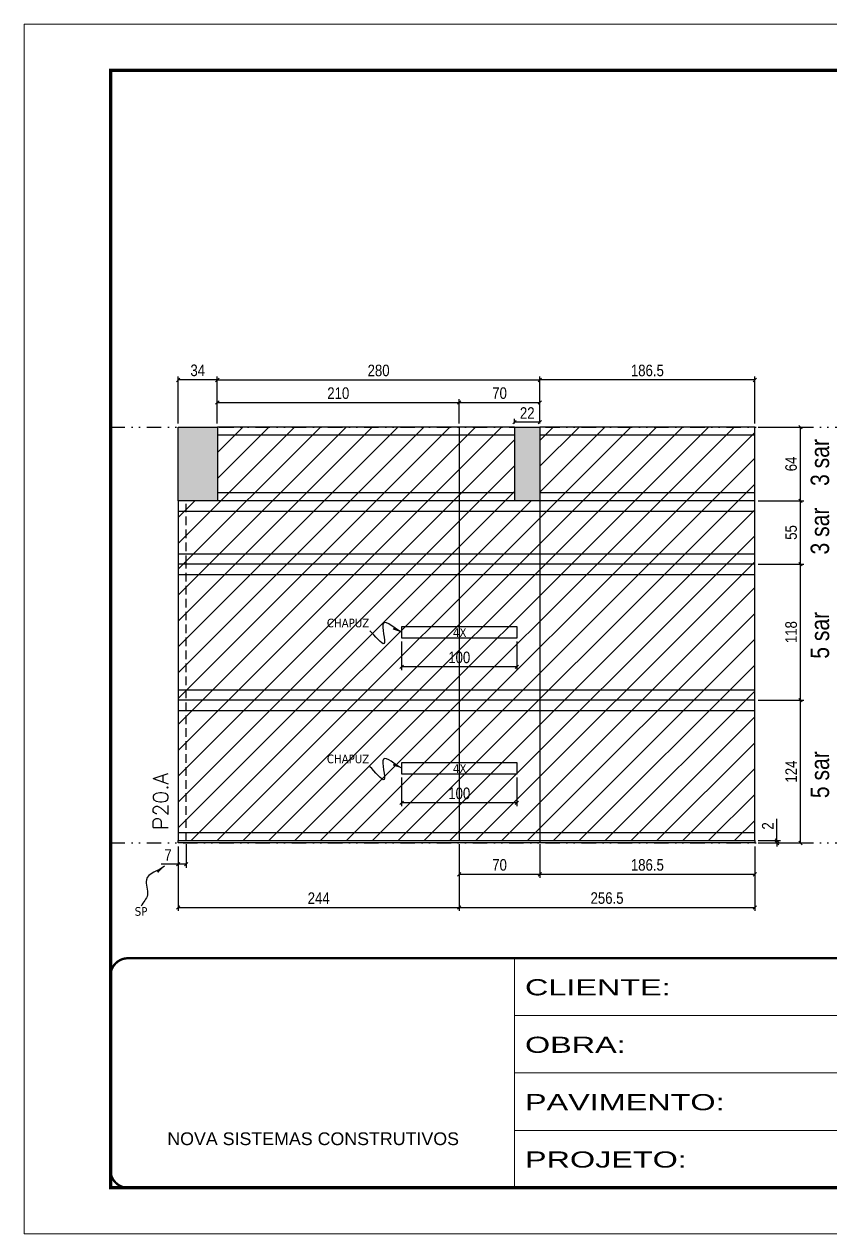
# Model space of a CAD drawing. Extents: x 14400 to 27878, y -21631 to 6985.
# Drawn here: x 19168 to 19868, y -3254 to -2204 of the extents above; entities that cross this region are included whole.
import ezdxf

# ---------------------------------------------------------------- set-up
doc = ezdxf.new("R2010")
doc.units = 0
for name, pattern in [('CONTINUO', [0]), ('DASHED', [0.75, 0.5, -0.25]), ('DIVIDE2', [0.625, 0.25, -0.125, 0, -0.125, 0, -0.125]), ('HIDDEN', [0.375, 0.25, -0.125])]:
    doc.linetypes.add(name, pattern=pattern)
for name, color, linetype in [('COTA', 241, 'Continuous'), ('NOMENCLATURA', 7, 'Continuous'), ('Nível', 160, 'Continuous'), ('Painéis', 200, 'Continuous'), ('SARR_2.2x10', 60, 'Continuous'), ('SARR_2.2x7', 40, 'Continuous'), ('Sarrafo de Pressão', 42, 'HIDDEN'), ('texto', 7, 'Continuous')]:
    doc.layers.add(name, color=color, linetype=linetype)
for name, color, linetype, lineweight in [('Folhas', 255, 'Continuous', 9), ('Hachura', 251, 'Continuous', 9), ('SARRAFO DE PRESSAO', 251, 'DASHED', 9), ('Texto Seção', 7, 'Continuous', 15)]:
    doc.layers.add(name, color=color, linetype=linetype, lineweight=lineweight)
doc.styles.add('ARIAL', font='arial.ttf')
doc.styles.add('ARIAL_NARROW', font='ARIALN.TTF', dxfattribs={"height": 0.2})
doc.styles.add('COTA TECNICA', font='techl___.ttf', dxfattribs={"height": 10})
doc.styles.add('COTA TECNICA-50', font='techl___.ttf', dxfattribs={"height": 10})
doc.styles.add('REGUA-120', font='ROMANS.shx', dxfattribs={"height": 15})
doc.styles.get("Standard").update_dxf_attribs({"font": 'arial.ttf'})
doc.styles.add('Tecnologia', font='')
doc.styles.get('Tecnologia').set_extended_font_data('Forgotten Futurist')
doc.dimstyles.new('COTA PAINEL-50', dxfattribs={"dimtxt": 10, "dimasz": 3, "dimexe": 3, "dimexo": 3, "dimgap": 3, "dimtad": 1, "dimdec": 1, "dimzin": 12, "dimdsep": 46, "dimtxsty": 'COTA TECNICA-50', "dimblk1": 'OBLIQUE', "dimblk2": 'OBLIQUE', "dimsah": 1, "dimcen": 0.9, "dimclrd": 4, "dimclre": 4, "dimclrt": 240, "dimadec": 1, "dimazin": 3, "dimtfac": 1, "dimtdec": 1, "dimtmove": 0, "dimatfit": 3, "dimfxl": 1, "dimtolj": 1, "dimtzin": 12, "dimarcsym": 0})
doc.dimstyles.new('PAINEL', dxfattribs={"dimtxt": 10, "dimasz": 3, "dimexe": 3, "dimexo": 3, "dimgap": 3, "dimtad": 1, "dimdec": 1, "dimzin": 12, "dimdsep": 46, "dimtxsty": 'COTA TECNICA', "dimblk1": 'OBLIQUE', "dimblk2": 'OBLIQUE', "dimsah": 1, "dimcen": 0.9, "dimclrd": 4, "dimclre": 4, "dimclrt": 240, "dimadec": 1, "dimazin": 3, "dimtfac": 1, "dimtdec": 1, "dimtmove": 0, "dimatfit": 3, "dimfxl": 1, "dimtolj": 1, "dimtzin": 12, "dimarcsym": 0})
doc.dimstyles.get("Standard").update_dxf_attribs({"dimtxt": 0.18, "dimasz": 0.18, "dimexe": 0.18, "dimexo": 0.0625, "dimgap": 0.09, "dimtad": 0, "dimtih": 1, "dimtoh": 1, "dimdec": 4, "dimzin": 0, "dimdsep": 46, "dimtxsty": 'Standard', "dimcen": 0.09, "dimadec": 0, "dimazin": 0, "dimtfac": 1, "dimtdec": 4, "dimtofl": 0, "dimtmove": 0, "dimatfit": 3, "dimfxl": 1, "dimtolj": 1, "dimtzin": 0, "dimarcsym": 0})

# ---------------------------------------------------------------- blocks, each defined once
blk = doc.blocks.new('9999999999')
at = {"color": 30, "linetype": 'CONTINUO'}
for p, q in [((98564.6, 34230.2), (98564.6, 34429.4)), ((98564.6, 34379.6), (99584, 34379.6)), ((98564.6, 34329.8), (99488, 34329.8)), ((98564.6, 34280), (99488, 34280))]:
    blk.add_line(p, q, dxfattribs=at)
at = {"color": 30, "linetype": 'CONTINUO', "const_width": 2}
blk.add_lwpolyline([(99584, 34230.2), (99584, 34414.4, 0.414214), (99569, 34429.4), (98229, 34429.4, 0.414214), (98214, 34414.4), (98214, 34245.2, 0.414214), (98229, 34230.2), (99584, 34230.2)], format="xyb", dxfattribs=at)
at = {"layer": 'Folhas'}
blk.add_lwpolyline([(98139, 34190.2), (99624, 34190.2), (99624, 35240.2), (98139, 35240.2)], close=True, dxfattribs=at)
at = {"layer": 'Folhas', "color": 30, "const_width": 3}
blk.add_lwpolyline([(98214, 34230.2), (99584, 34230.2), (99584, 35200.2), (98214, 35200.2)], close=True, dxfattribs=at)
at = {"color": 7, "linetype": 'Continuous', "ltscale": 5, "style": 'ARIAL'}
blk.add_text('NOVA SISTEMAS CONSTRUTIVOS', height=11.059, dxfattribs=at).set_placement((98263.2, 34267.2))
at = {"layer": 'Folhas', "color": 7, "style": 'Tecnologia', "width": 1.5}
for s, p in [('CLIENTE:', (98573.7, 34397.2)), ('OBRA:', (98573.7, 34347.3)), ('PAVIMENTO:', (98573.7, 34297.5)), ('PROJETO:', (98573.7, 34247.7))]:
    blk.add_text(s, height=14, dxfattribs=at).set_placement(p)
blk = doc.blocks.new('_Oblique')
at = {"color": 0, "linetype": 'ByBlock', "lineweight": -2}
blk.add_line((-0.5, -0.5), (0.5, 0.5), dxfattribs=at)
blk = doc.blocks.new('*D3394')
at = {"layer": 'COTA', "color": 4, "lineweight": -2, "transparency": 16777216}
for p, q in [((19302.1, -2917.6), (19302.1, -2936.1)), ((19309.1, -2915.6), (19309.1, -2936.1)), ((19302.1, -2933.1), (19287.4, -2933.1)), ((19309.1, -2933.1), (19302.1, -2933.1))]:
    blk.add_line(p, q, dxfattribs=at)
at = {"layer": 'Defpoints', "color": 0, "transparency": 16777216}
for p in [(19302.1, -2914.6), (19309.1, -2912.6), (19302.1, -2933.1)]:
    blk.add_point(p, dxfattribs=at)
at = {"layer": 'COTA', "color": 4, "lineweight": -2, "transparency": 16777216, "xscale": 3, "yscale": 3, "zscale": 3, "rotation": 180}
blk.add_blockref('_Oblique', (19302.1, -2933.1), dxfattribs=at)
at = {"layer": 'COTA', "color": 4, "lineweight": -2, "transparency": 16777216, "xscale": 3, "yscale": 3, "zscale": 3}
blk.add_blockref('_Oblique', (19309.1, -2933.1), dxfattribs=at)
at = {"layer": 'COTA', "color": 240, "transparency": 16777216, "insert": (19293.3, -2925), "char_height": 10, "attachment_point": 5, "style": 'COTA TECNICA-50'}
blk.add_mtext('\\A1;7', dxfattribs=at)
blk = doc.blocks.new('*D3395')
at = {"layer": 'COTA', "color": 4, "lineweight": -2, "transparency": 16777216}
for p, q in [((19821.9, -2912.6), (19821.9, -2893.8)), ((19805.6, -2912.6), (19824.9, -2912.6)), ((19805.6, -2914.6), (19824.9, -2914.6)), ((19821.9, -2914.6), (19821.9, -2912.6)), ((19821.9, -2914.6), (19821.9, -2917.6))]:
    blk.add_line(p, q, dxfattribs=at)
at = {"layer": 'Defpoints', "color": 0, "transparency": 16777216}
for p in [(19802.6, -2912.6), (19802.6, -2914.6), (19821.9, -2914.6)]:
    blk.add_point(p, dxfattribs=at)
at = {"layer": 'COTA', "color": 4, "lineweight": -2, "transparency": 16777216, "xscale": 3, "yscale": 3, "zscale": 3}
for p, rotation in [((19821.9, -2912.6), 270), ((19821.9, -2914.6), 90)]:
    blk.add_blockref('_Oblique', p, dxfattribs=dict(at, rotation=rotation))
at = {"layer": 'COTA', "color": 240, "transparency": 16777216, "insert": (19813.9, -2899.8), "char_height": 10, "attachment_point": 5, "rotation": 90, "style": 'COTA TECNICA-50'}
blk.add_mtext('\\A1;2', dxfattribs=at)
blk = doc.blocks.new('*D3396')
at = {"layer": 'COTA', "color": 4, "lineweight": -2, "transparency": 16777216}
for p, q in [((19302.1, -2917.6), (19302.1, -2973.6)), ((19546.1, -2915.6), (19546.1, -2973.6)), ((19302.1, -2970.6), (19546.1, -2970.6))]:
    blk.add_line(p, q, dxfattribs=at)
at = {"layer": 'Defpoints', "color": 0, "transparency": 16777216}
for p in [(19302.1, -2914.6), (19546.1, -2912.6), (19546.1, -2970.6)]:
    blk.add_point(p, dxfattribs=at)
at = {"layer": 'COTA', "color": 4, "lineweight": -2, "transparency": 16777216, "xscale": 3, "yscale": 3, "zscale": 3, "rotation": 180}
blk.add_blockref('_Oblique', (19302.1, -2970.6), dxfattribs=at)
at = {"layer": 'COTA', "color": 4, "lineweight": -2, "transparency": 16777216, "xscale": 3, "yscale": 3, "zscale": 3}
blk.add_blockref('_Oblique', (19546.1, -2970.6), dxfattribs=at)
at = {"layer": 'COTA', "color": 240, "transparency": 16777216, "insert": (19424.1, -2962.5), "char_height": 10, "attachment_point": 5, "style": 'COTA TECNICA-50'}
blk.add_mtext('\\A1;244', dxfattribs=at)
blk = doc.blocks.new('*D3397')
at = {"layer": 'COTA', "color": 4, "lineweight": -2, "transparency": 16777216}
for p, q in [((19546.1, -2915.6), (19546.1, -2973.6)), ((19802.6, -2917.6), (19802.6, -2973.6)), ((19546.1, -2970.6), (19802.6, -2970.6))]:
    blk.add_line(p, q, dxfattribs=at)
at = {"layer": 'Defpoints', "color": 0, "transparency": 16777216}
for p in [(19546.1, -2912.6), (19802.6, -2914.6), (19802.6, -2970.6)]:
    blk.add_point(p, dxfattribs=at)
at = {"layer": 'COTA', "color": 4, "lineweight": -2, "transparency": 16777216, "xscale": 3, "yscale": 3, "zscale": 3, "rotation": 180}
blk.add_blockref('_Oblique', (19546.1, -2970.6), dxfattribs=at)
at = {"layer": 'COTA', "color": 4, "lineweight": -2, "transparency": 16777216, "xscale": 3, "yscale": 3, "zscale": 3}
blk.add_blockref('_Oblique', (19802.6, -2970.6), dxfattribs=at)
at = {"layer": 'COTA', "color": 240, "transparency": 16777216, "insert": (19674.4, -2962.5), "char_height": 10, "attachment_point": 5, "style": 'COTA TECNICA-50'}
blk.add_mtext('\\A1;256.5', dxfattribs=at)
blk = doc.blocks.new('*D3398')
at = {"layer": 'COTA', "color": 4, "linetype": 'ByBlock', "lineweight": -2, "transparency": 16777216}
for p, q in [((19496.1, -2857.7), (19496.1, -2882.7)), ((19596.1, -2857.7), (19596.1, -2882.7)), ((19596.1, -2879.7), (19496.1, -2879.7))]:
    blk.add_line(p, q, dxfattribs=at)
at = {"layer": 'Defpoints', "color": 0, "linetype": 'ByBlock', "transparency": 16777216}
for p in [(19496.1, -2854.7), (19596.1, -2854.7), (19496.1, -2879.7)]:
    blk.add_point(p, dxfattribs=at)
at = {"layer": 'COTA', "color": 4, "linetype": 'ByBlock', "lineweight": -2, "transparency": 16777216, "xscale": 3, "yscale": 3, "zscale": 3, "rotation": 180}
blk.add_blockref('_Oblique', (19496.1, -2879.7), dxfattribs=at)
at = {"layer": 'COTA', "color": 4, "linetype": 'ByBlock', "lineweight": -2, "transparency": 16777216, "xscale": 3, "yscale": 3, "zscale": 3}
blk.add_blockref('_Oblique', (19596.1, -2879.7), dxfattribs=at)
at = {"layer": 'COTA', "color": 240, "linetype": 'ByBlock', "transparency": 16777216, "insert": (19546.1, -2871.6), "char_height": 10, "attachment_point": 5, "style": 'COTA TECNICA'}
blk.add_mtext('\\A1;100', dxfattribs=at)
blk = doc.blocks.new('*D3399')
at = {"layer": 'COTA', "color": 4, "lineweight": -2, "transparency": 16777216}
for p, q in [((19546.1, -2915.6), (19546.1, -2944.8)), ((19616.1, -2915.6), (19616.1, -2944.8)), ((19546.1, -2941.8), (19616.1, -2941.8))]:
    blk.add_line(p, q, dxfattribs=at)
at = {"layer": 'Defpoints', "color": 0, "transparency": 16777216}
for p in [(19546.1, -2912.6), (19616.1, -2912.6), (19616.1, -2941.8)]:
    blk.add_point(p, dxfattribs=at)
at = {"layer": 'COTA', "color": 4, "lineweight": -2, "transparency": 16777216, "xscale": 3, "yscale": 3, "zscale": 3, "rotation": 180}
blk.add_blockref('_Oblique', (19546.1, -2941.8), dxfattribs=at)
at = {"layer": 'COTA', "color": 4, "lineweight": -2, "transparency": 16777216, "xscale": 3, "yscale": 3, "zscale": 3}
blk.add_blockref('_Oblique', (19616.1, -2941.8), dxfattribs=at)
at = {"layer": 'COTA', "color": 240, "transparency": 16777216, "insert": (19581.1, -2933.7), "char_height": 10, "attachment_point": 5, "style": 'COTA TECNICA'}
blk.add_mtext('\\A1;70', dxfattribs=at)
blk = doc.blocks.new('*D3400')
at = {"layer": 'COTA', "color": 4, "lineweight": -2, "transparency": 16777216}
for p, q in [((19616.1, -2915.6), (19616.1, -2944.8)), ((19802.6, -2917.6), (19802.6, -2944.8)), ((19616.1, -2941.8), (19802.6, -2941.8))]:
    blk.add_line(p, q, dxfattribs=at)
at = {"layer": 'Defpoints', "color": 0, "transparency": 16777216}
for p in [(19616.1, -2912.6), (19802.6, -2914.6), (19802.6, -2941.8)]:
    blk.add_point(p, dxfattribs=at)
at = {"layer": 'COTA', "color": 4, "lineweight": -2, "transparency": 16777216, "xscale": 3, "yscale": 3, "zscale": 3, "rotation": 180}
blk.add_blockref('_Oblique', (19616.1, -2941.8), dxfattribs=at)
at = {"layer": 'COTA', "color": 4, "lineweight": -2, "transparency": 16777216, "xscale": 3, "yscale": 3, "zscale": 3}
blk.add_blockref('_Oblique', (19802.6, -2941.8), dxfattribs=at)
at = {"layer": 'COTA', "color": 240, "transparency": 16777216, "insert": (19709.4, -2933.7), "char_height": 10, "attachment_point": 5, "style": 'COTA TECNICA'}
blk.add_mtext('\\A1;186.5', dxfattribs=at)
blk = doc.blocks.new('*D3409')
at = {"layer": 'COTA', "color": 4, "lineweight": -2, "transparency": 16777216}
for p, q in [((19805.6, -2790.6), (19845.3, -2790.6)), ((19842.3, -2914.6), (19842.3, -2790.6)), ((19805.6, -2914.6), (19845.3, -2914.6))]:
    blk.add_line(p, q, dxfattribs=at)
at = {"layer": 'Defpoints', "color": 0, "transparency": 16777216}
for p in [(19802.6, -2790.6), (19842.3, -2790.6), (19802.6, -2914.6)]:
    blk.add_point(p, dxfattribs=at)
at = {"layer": 'COTA', "color": 4, "lineweight": -2, "transparency": 16777216, "xscale": 3, "yscale": 3, "zscale": 3}
for p, rotation in [((19842.3, -2790.6), 90), ((19842.3, -2914.6), 270)]:
    blk.add_blockref('_Oblique', p, dxfattribs=dict(at, rotation=rotation))
at = {"layer": 'COTA', "color": 240, "transparency": 16777216, "insert": (19834.2, -2852.6), "char_height": 10, "attachment_point": 5, "rotation": 90, "style": 'COTA TECNICA'}
blk.add_mtext('\\A1;124', dxfattribs=at)
blk = doc.blocks.new('*D3410')
at = {"layer": 'COTA', "color": 4, "lineweight": -2, "transparency": 16777216}
for p, q in [((19805.6, -2672.6), (19845.3, -2672.6)), ((19842.3, -2790.6), (19842.3, -2672.6)), ((19805.6, -2790.6), (19845.3, -2790.6))]:
    blk.add_line(p, q, dxfattribs=at)
at = {"layer": 'Defpoints', "color": 0, "transparency": 16777216}
for p in [(19802.6, -2672.6), (19842.3, -2672.6), (19802.6, -2790.6)]:
    blk.add_point(p, dxfattribs=at)
at = {"layer": 'COTA', "color": 4, "lineweight": -2, "transparency": 16777216, "xscale": 3, "yscale": 3, "zscale": 3}
for p, rotation in [((19842.3, -2672.6), 90), ((19842.3, -2790.6), 270)]:
    blk.add_blockref('_Oblique', p, dxfattribs=dict(at, rotation=rotation))
at = {"layer": 'COTA', "color": 240, "transparency": 16777216, "insert": (19834.2, -2731.6), "char_height": 10, "attachment_point": 5, "rotation": 90, "style": 'COTA TECNICA'}
blk.add_mtext('\\A1;118', dxfattribs=at)
blk = doc.blocks.new('*D3411')
at = {"layer": 'COTA', "color": 4, "linetype": 'ByBlock', "lineweight": -2, "transparency": 16777216}
for p, q in [((19496.1, -2739.7), (19496.1, -2764.7)), ((19596.1, -2739.7), (19596.1, -2764.7)), ((19596.1, -2761.7), (19496.1, -2761.7))]:
    blk.add_line(p, q, dxfattribs=at)
at = {"layer": 'Defpoints', "color": 0, "linetype": 'ByBlock', "transparency": 16777216}
for p in [(19496.1, -2736.7), (19596.1, -2736.7), (19496.1, -2761.7)]:
    blk.add_point(p, dxfattribs=at)
at = {"layer": 'COTA', "color": 4, "linetype": 'ByBlock', "lineweight": -2, "transparency": 16777216, "xscale": 3, "yscale": 3, "zscale": 3, "rotation": 180}
blk.add_blockref('_Oblique', (19496.1, -2761.7), dxfattribs=at)
at = {"layer": 'COTA', "color": 4, "linetype": 'ByBlock', "lineweight": -2, "transparency": 16777216, "xscale": 3, "yscale": 3, "zscale": 3}
blk.add_blockref('_Oblique', (19596.1, -2761.7), dxfattribs=at)
at = {"layer": 'COTA', "color": 240, "linetype": 'ByBlock', "transparency": 16777216, "insert": (19546.1, -2753.6), "char_height": 10, "attachment_point": 5, "style": 'COTA TECNICA'}
blk.add_mtext('\\A1;100', dxfattribs=at)
blk = doc.blocks.new('*D3415')
at = {"layer": 'COTA', "color": 4, "lineweight": -2, "transparency": 16777216}
for p, q in [((19805.6, -2617.6), (19845.3, -2617.6)), ((19842.3, -2672.6), (19842.3, -2617.6)), ((19805.6, -2672.6), (19845.3, -2672.6))]:
    blk.add_line(p, q, dxfattribs=at)
at = {"layer": 'Defpoints', "color": 0, "transparency": 16777216}
for p in [(19802.6, -2617.6), (19842.3, -2617.6), (19802.6, -2672.6)]:
    blk.add_point(p, dxfattribs=at)
at = {"layer": 'COTA', "color": 4, "lineweight": -2, "transparency": 16777216, "xscale": 3, "yscale": 3, "zscale": 3}
for p, rotation in [((19842.3, -2617.6), 90), ((19842.3, -2672.6), 270)]:
    blk.add_blockref('_Oblique', p, dxfattribs=dict(at, rotation=rotation))
at = {"layer": 'COTA', "color": 240, "transparency": 16777216, "insert": (19834.2, -2645.1), "char_height": 10, "attachment_point": 5, "rotation": 90, "style": 'COTA TECNICA'}
blk.add_mtext('\\A1;55', dxfattribs=at)
blk = doc.blocks.new('*D3416')
at = {"layer": 'COTA', "color": 4, "lineweight": -2, "transparency": 16777216}
for p, q in [((19805.6, -2553.6), (19845.3, -2553.6)), ((19842.3, -2617.6), (19842.3, -2553.6)), ((19805.6, -2617.6), (19845.3, -2617.6))]:
    blk.add_line(p, q, dxfattribs=at)
at = {"layer": 'Defpoints', "color": 0, "transparency": 16777216}
for p in [(19802.6, -2553.6), (19842.3, -2553.6), (19802.6, -2617.6)]:
    blk.add_point(p, dxfattribs=at)
at = {"layer": 'COTA', "color": 4, "lineweight": -2, "transparency": 16777216, "xscale": 3, "yscale": 3, "zscale": 3}
for p, rotation in [((19842.3, -2553.6), 90), ((19842.3, -2617.6), 270)]:
    blk.add_blockref('_Oblique', p, dxfattribs=dict(at, rotation=rotation))
at = {"layer": 'COTA', "color": 240, "transparency": 16777216, "insert": (19834.2, -2585.6), "char_height": 10, "attachment_point": 5, "rotation": 90, "style": 'COTA TECNICA'}
blk.add_mtext('\\A1;64', dxfattribs=at)
blk = doc.blocks.new('*D3417')
at = {"layer": 'COTA', "color": 4, "lineweight": -2, "transparency": 16777216}
for p, q in [((19302.1, -2550.6), (19302.1, -2509.7)), ((19336.1, -2512.7), (19302.1, -2512.7)), ((19336.1, -2550.6), (19336.1, -2509.7))]:
    blk.add_line(p, q, dxfattribs=at)
at = {"layer": 'Defpoints', "color": 0, "transparency": 16777216}
for p in [(19302.1, -2512.7), (19302.1, -2553.6), (19336.1, -2553.6)]:
    blk.add_point(p, dxfattribs=at)
at = {"layer": 'COTA', "color": 4, "lineweight": -2, "transparency": 16777216, "xscale": 3, "yscale": 3, "zscale": 3, "rotation": 180}
blk.add_blockref('_Oblique', (19302.1, -2512.7), dxfattribs=at)
at = {"layer": 'COTA', "color": 4, "lineweight": -2, "transparency": 16777216, "xscale": 3, "yscale": 3, "zscale": 3}
blk.add_blockref('_Oblique', (19336.1, -2512.7), dxfattribs=at)
at = {"layer": 'COTA', "color": 240, "transparency": 16777216, "insert": (19319.1, -2504.4), "char_height": 10, "attachment_point": 5, "style": 'COTA TECNICA'}
blk.add_mtext('\\A1;34', dxfattribs=at)
blk = doc.blocks.new('*D3418')
at = {"layer": 'COTA', "color": 4, "lineweight": -2, "transparency": 16777216}
for p, q in [((19336.1, -2550.6), (19336.1, -2509.7)), ((19336.1, -2512.7), (19616.1, -2512.7)), ((19616.1, -2550.6), (19616.1, -2509.7))]:
    blk.add_line(p, q, dxfattribs=at)
at = {"layer": 'Defpoints', "color": 0, "transparency": 16777216}
for p in [(19616.1, -2512.7), (19336.1, -2553.6), (19616.1, -2553.6)]:
    blk.add_point(p, dxfattribs=at)
at = {"layer": 'COTA', "color": 4, "lineweight": -2, "transparency": 16777216, "xscale": 3, "yscale": 3, "zscale": 3, "rotation": 180}
blk.add_blockref('_Oblique', (19336.1, -2512.7), dxfattribs=at)
at = {"layer": 'COTA', "color": 4, "lineweight": -2, "transparency": 16777216, "xscale": 3, "yscale": 3, "zscale": 3}
blk.add_blockref('_Oblique', (19616.1, -2512.7), dxfattribs=at)
at = {"layer": 'COTA', "color": 240, "transparency": 16777216, "insert": (19476.1, -2504.5), "char_height": 10, "attachment_point": 5, "style": 'COTA TECNICA'}
blk.add_mtext('\\A1;280', dxfattribs=at)
blk = doc.blocks.new('*D3419')
at = {"layer": 'COTA', "color": 4, "lineweight": -2, "transparency": 16777216}
for p, q in [((19616.1, -2550.6), (19616.1, -2509.7)), ((19802.6, -2512.7), (19616.1, -2512.7)), ((19802.6, -2550.6), (19802.6, -2509.7))]:
    blk.add_line(p, q, dxfattribs=at)
at = {"layer": 'Defpoints', "color": 0, "transparency": 16777216}
for p in [(19616.1, -2512.7), (19616.1, -2553.6), (19802.6, -2553.6)]:
    blk.add_point(p, dxfattribs=at)
at = {"layer": 'COTA', "color": 4, "lineweight": -2, "transparency": 16777216, "xscale": 3, "yscale": 3, "zscale": 3, "rotation": 180}
blk.add_blockref('_Oblique', (19616.1, -2512.7), dxfattribs=at)
at = {"layer": 'COTA', "color": 4, "lineweight": -2, "transparency": 16777216, "xscale": 3, "yscale": 3, "zscale": 3}
blk.add_blockref('_Oblique', (19802.6, -2512.7), dxfattribs=at)
at = {"layer": 'COTA', "color": 240, "transparency": 16777216, "insert": (19709.4, -2504.5), "char_height": 10, "attachment_point": 5, "style": 'COTA TECNICA'}
blk.add_mtext('\\A1;186.5', dxfattribs=at)
blk = doc.blocks.new('*D3420')
at = {"layer": 'COTA', "color": 4, "lineweight": -2, "transparency": 16777216}
for p, q in [((19336.1, -2550.6), (19336.1, -2529.3)), ((19546.1, -2550.6), (19546.1, -2529.3)), ((19336.1, -2532.3), (19546.1, -2532.3))]:
    blk.add_line(p, q, dxfattribs=at)
at = {"layer": 'Defpoints', "color": 0, "transparency": 16777216}
for p in [(19546.1, -2532.3), (19336.1, -2553.6), (19546.1, -2553.6)]:
    blk.add_point(p, dxfattribs=at)
at = {"layer": 'COTA', "color": 4, "lineweight": -2, "transparency": 16777216, "xscale": 3, "yscale": 3, "zscale": 3, "rotation": 180}
blk.add_blockref('_Oblique', (19336.1, -2532.3), dxfattribs=at)
at = {"layer": 'COTA', "color": 4, "lineweight": -2, "transparency": 16777216, "xscale": 3, "yscale": 3, "zscale": 3}
blk.add_blockref('_Oblique', (19546.1, -2532.3), dxfattribs=at)
at = {"layer": 'COTA', "color": 240, "transparency": 16777216, "insert": (19441.1, -2524.2), "char_height": 10, "attachment_point": 5, "style": 'COTA TECNICA'}
blk.add_mtext('\\A1;210', dxfattribs=at)
blk = doc.blocks.new('*D3421')
at = {"layer": 'COTA', "color": 4, "lineweight": -2, "transparency": 16777216}
for p, q in [((19546.1, -2550.6), (19546.1, -2529.3)), ((19616.1, -2550.6), (19616.1, -2529.3)), ((19546.1, -2532.3), (19616.1, -2532.3))]:
    blk.add_line(p, q, dxfattribs=at)
at = {"layer": 'Defpoints', "color": 0, "transparency": 16777216}
for p in [(19616.1, -2532.3), (19546.1, -2553.6), (19616.1, -2553.6)]:
    blk.add_point(p, dxfattribs=at)
at = {"layer": 'COTA', "color": 4, "lineweight": -2, "transparency": 16777216, "xscale": 3, "yscale": 3, "zscale": 3, "rotation": 180}
blk.add_blockref('_Oblique', (19546.1, -2532.3), dxfattribs=at)
at = {"layer": 'COTA', "color": 4, "lineweight": -2, "transparency": 16777216, "xscale": 3, "yscale": 3, "zscale": 3}
blk.add_blockref('_Oblique', (19616.1, -2532.3), dxfattribs=at)
at = {"layer": 'COTA', "color": 240, "transparency": 16777216, "insert": (19581.1, -2524.2), "char_height": 10, "attachment_point": 5, "style": 'COTA TECNICA'}
blk.add_mtext('\\A1;70', dxfattribs=at)
blk = doc.blocks.new('*D3422')
at = {"layer": 'COTA', "color": 4, "lineweight": -2, "transparency": 16777216}
for p, q in [((19594.1, -2550.6), (19594.1, -2546.4)), ((19616.1, -2549.4), (19594.1, -2549.4)), ((19616.1, -2550.6), (19616.1, -2546.4))]:
    blk.add_line(p, q, dxfattribs=at)
at = {"layer": 'Defpoints', "color": 0, "transparency": 16777216}
for p in [(19594.1, -2549.4), (19594.1, -2553.6), (19616.1, -2553.6)]:
    blk.add_point(p, dxfattribs=at)
at = {"layer": 'COTA', "color": 4, "lineweight": -2, "transparency": 16777216, "xscale": 3, "yscale": 3, "zscale": 3, "rotation": 180}
blk.add_blockref('_Oblique', (19594.1, -2549.4), dxfattribs=at)
at = {"layer": 'COTA', "color": 4, "lineweight": -2, "transparency": 16777216, "xscale": 3, "yscale": 3, "zscale": 3}
blk.add_blockref('_Oblique', (19616.1, -2549.4), dxfattribs=at)
at = {"layer": 'COTA', "color": 240, "transparency": 16777216, "insert": (19605.1, -2541.4), "char_height": 10, "attachment_point": 5, "style": 'COTA TECNICA'}
blk.add_mtext('\\A1;22', dxfattribs=at)

msp = doc.modelspace()

# ---------------------------------------------------------------- hatches: boundary and pattern name
at = {"layer": 'COTA'}
h = msp.add_hatch(dxfattribs=at)
h.set_pattern_fill('AR-CONC', color=256, scale=0.03)
h.paths.add_polyline_path([(19302.13, -2617.59), (19336.13, -2617.59), (19336.13, -2553.59), (19302.13, -2553.59)])
h.paths.add_polyline_path([(19594.13, -2617.59), (19616.13, -2617.59), (19616.13, -2553.59), (19597.74, -2553.59), (19594.13, -2553.59)])
at = {"layer": 'Hachura'}
h = msp.add_hatch(dxfattribs=at)
h.set_pattern_fill('ANSI31', color=256, scale=5)
h.paths.add_polyline_path([(19546.13, -2553.59), (19336.13, -2553.59), (19336.13, -2617.59), (19546.13, -2617.59)])
h.paths.add_polyline_path([(19594.13, -2553.59), (19546.13, -2553.59), (19546.13, -2617.59), (19594.13, -2617.59)])
h.paths.add_polyline_path([(19802.63, -2553.59), (19616.13, -2553.59), (19616.13, -2617.59), (19802.63, -2617.59)])
h.paths.add_polyline_path([(19802.63, -2617.59), (19616.13, -2617.59), (19616.13, -2672.59), (19802.63, -2672.59)])
h.paths.add_polyline_path([(19616.13, -2617.59), (19546.13, -2617.59), (19546.13, -2672.59), (19616.13, -2672.59)])
h.paths.add_polyline_path([(19546.13, -2617.59), (19336.13, -2617.59), (19302.13, -2617.59), (19302.13, -2672.59), (19546.13, -2672.59)])
h.paths.add_polyline_path([(19546.13, -2672.59), (19302.13, -2672.59), (19302.13, -2790.59), (19546.13, -2790.59)])
h.paths.add_polyline_path([(19616.13, -2672.59), (19546.13, -2672.59), (19546.13, -2790.59), (19616.13, -2790.59)])
h.paths.add_polyline_path([(19802.63, -2672.59), (19616.13, -2672.59), (19616.13, -2790.59), (19802.63, -2790.59)])
h.paths.add_polyline_path([(19802.63, -2790.59), (19616.13, -2790.59), (19616.13, -2912.59), (19802.63, -2912.59)])
h.paths.add_polyline_path([(19616.13, -2790.59), (19546.13, -2790.59), (19546.13, -2912.59), (19616.13, -2912.59)])
h.paths.add_polyline_path([(19546.13, -2790.59), (19302.13, -2790.59), (19302.13, -2912.59), (19546.13, -2912.59)])

# ---------------------------------------------------------------- linework, layer by layer
at = {"layer": 'COTA'}
for p, q in [((19302.13, -2617.59), (19302.13, -2553.59)), ((19302.13, -2553.59), (19336.13, -2553.59)), ((19597.74, -2553.59), (19616.13, -2553.59))]:
    msp.add_line(p, q, dxfattribs=at)
at = {"layer": 'Nível', "color": 4, "linetype": 'DIVIDE2', "ltscale": 50}
for p, q in [((19243.47, -2553.59), (20613.47, -2553.59)), ((19243.47, -2914.59), (20613.47, -2914.59))]:
    msp.add_line(p, q, dxfattribs=at)
at = {"layer": 'Painéis'}
for p, q in [((19336.13, -2553.59), (19336.13, -2617.59)), ((19594.13, -2553.59), (19336.13, -2553.59)), ((19546.13, -2553.59), (19546.13, -2912.59)), ((19594.13, -2553.59), (19594.13, -2617.59)), ((19616.13, -2553.59), (19616.13, -2914.59)), ((19802.63, -2553.59), (19616.13, -2553.59)), ((19802.63, -2912.59), (19802.63, -2553.59)), ((19302.13, -2617.59), (19302.13, -2912.59)), ((19802.63, -2617.59), (19302.13, -2617.59)), ((19802.63, -2672.59), (19302.13, -2672.59)), ((19802.63, -2790.59), (19302.13, -2790.59))]:
    msp.add_line(p, q, dxfattribs=at)
msp.add_lwpolyline([(19802.63, -2914.59), (19302.13, -2914.59), (19302.13, -2912.59), (19802.63, -2912.59)], close=True, dxfattribs=at)
at = {"layer": 'SARR_2.2x10'}
for points in [[(19496.13, -2726.75), (19596.13, -2726.75), (19596.13, -2736.75), (19496.13, -2736.75)], [(19496.13, -2844.75), (19596.13, -2844.75), (19596.13, -2854.75), (19496.13, -2854.75)]]:
    msp.add_lwpolyline(points, close=True, dxfattribs=at)
at = {"layer": 'SARR_2.2x7'}
for p, q in [((19594.13, -2560.59), (19336.13, -2560.59)), ((19802.63, -2560.59), (19616.13, -2560.59)), ((19594.13, -2610.59), (19336.13, -2610.59)), ((19802.63, -2610.59), (19616.13, -2610.59)), ((19302.13, -2626.59), (19546.13, -2626.59)), ((19546.13, -2626.59), (19802.63, -2626.59)), ((19302.13, -2663.59), (19546.13, -2663.59)), ((19546.13, -2663.59), (19802.63, -2663.59)), ((19302.13, -2681.59), (19546.13, -2681.59)), ((19546.13, -2681.59), (19802.63, -2681.59)), ((19302.13, -2781.59), (19546.13, -2781.59)), ((19546.13, -2781.59), (19802.63, -2781.59)), ((19302.13, -2799.59), (19546.13, -2799.59)), ((19546.13, -2799.59), (19802.63, -2799.59)), ((19302.13, -2905.59), (19546.13, -2905.59)), ((19546.13, -2905.59), (19802.63, -2905.59))]:
    msp.add_line(p, q, dxfattribs=at)
at = {"layer": 'Sarrafo de Pressão', "ltscale": 30}
for p, q in [((19309.13, -2672.59), (19309.13, -2617.59)), ((19309.13, -2912.59), (19309.13, -2672.59))]:
    msp.add_line(p, q, dxfattribs=at)

# ---------------------------------------------------------------- block references
at = {"layer": 'SARRAFO DE PRESSAO', "color": 6, "linetype": 'ByBlock'}
msp.add_blockref('9999999999', (-78970.51, -37444.08), dxfattribs=at)

# ---------------------------------------------------------------- texts
at = {"layer": 'NOMENCLATURA', "style": 'ARIAL_NARROW'}
for s, p in [('3 sar', (19867.14, -2604.71)), ('3 sar', (19867.14, -2664.21)), ('5 sar', (19867.14, -2754.71)), ('5 sar', (19867.14, -2875.71))]:
    msp.add_text(s, height=16, rotation=90, dxfattribs=at).set_placement(p)
at = {"layer": 'texto', "color": 0, "char_height": 7.5, "attachment_point": 5}
for s, insert in [('{\\fTahoma|b0|i0|c0|p34;\\C4;CHAPUZ}', (19449.58, -2723.73)), ('{\\fTahoma|b0|i0|c0|p34;\\C4;4X}', (19546.52, -2732.04)), ('{\\fTahoma|b0|i0|c0|p34;\\C4;CHAPUZ}', (19449.58, -2841.73)), ('{\\fTahoma|b0|i0|c0|p34;\\C4;4X}', (19546.52, -2850.04)), ('{\\fTahoma|b0|i0|c0|p34;\\C4;SP}', (19269.88, -2974.08))]:
    msp.add_mtext(s, dxfattribs=dict(at, insert=insert))
at = {"layer": 'Texto Seção', "insert": (19293.51, -2903.34), "char_height": 13, "width": 285.3299, "attachment_point": 7, "rotation": 90, "style": 'REGUA-120'}
msp.add_mtext('P20.A', dxfattribs=at)

# ---------------------------------------------------------------- dimensions: what is measured, and where the dimension line sits
at = {"layer": 'COTA'}
for base, p1, p2, dimstyle, picture, middle in [((19302.13, -2512.67), (19336.13, -2553.59), (19302.13, -2553.59), 'PAINEL', '*D3417', (19319.13, -2504.45)), ((19616.13, -2512.67), (19336.13, -2553.59), (19616.13, -2553.59), 'PAINEL', '*D3418', (19476.13, -2504.54)), ((19616.13, -2512.67), (19802.63, -2553.59), (19616.13, -2553.59), 'PAINEL', '*D3419', (19709.38, -2504.54)), ((19546.13, -2532.33), (19336.13, -2553.59), (19546.13, -2553.59), 'PAINEL', '*D3420', (19441.13, -2524.23)), ((19594.13, -2549.35), (19616.13, -2553.59), (19594.13, -2553.59), 'PAINEL', '*D3422', (19605.13, -2541.35)), ((19546.13, -2970.61), (19302.13, -2914.59), (19546.13, -2912.59), 'COTA PAINEL-50', '*D3396', (19424.13, -2962.54)), ((19802.63, -2970.61), (19546.13, -2912.59), (19802.63, -2914.59), 'COTA PAINEL-50', '*D3397', (19674.38, -2962.5)), ((19616.13, -2941.8), (19546.13, -2912.59), (19616.13, -2912.59), 'PAINEL', '*D3399', (19581.13, -2933.7))]:
    dim = msp.add_linear_dim(base=base, p1=p1, p2=p2, dimstyle=dimstyle, dxfattribs=at)
    dim.commit()
    dim.dimension.update_dxf_attribs({"geometry": picture, "text_midpoint": middle})
for base, p1, p2, picture, middle in [((19616.13, -2532.33), (19546.13, -2553.59), (19616.13, -2553.59), '*D3421', (19581.13, -2524.23)), ((19802.63, -2941.8), (19616.13, -2912.59), (19802.63, -2914.59), '*D3400', (19709.38, -2933.67))]:
    dim = msp.add_linear_dim(base=base, p1=p1, p2=p2, dimstyle='PAINEL', override={"dimtmove": 1}, dxfattribs=at)
    dim.commit()
    dim.dimension.update_dxf_attribs({"geometry": picture, "text_midpoint": middle})
dim = msp.add_linear_dim(base=(19842.27, -2553.59), p1=(19802.63, -2617.59), p2=(19802.63, -2553.59), angle=90, dimstyle='PAINEL', override={"dimtmove": 1}, dxfattribs=at)
dim.commit()
dim.dimension.update_dxf_attribs({"geometry": '*D3416', "text_midpoint": (19834.17, -2585.59)})
for base, p1, p2, angle, dimstyle, picture, middle in [((19842.27, -2617.59), (19802.63, -2672.59), (19802.63, -2617.59), 90, 'PAINEL', '*D3415', (19834.16, -2645.09)), ((19842.27, -2672.59), (19802.63, -2790.59), (19802.63, -2672.59), 90, 'PAINEL', '*D3410', (19834.17, -2731.59)), ((19842.27, -2790.59), (19802.63, -2914.59), (19802.63, -2790.59), 90, 'PAINEL', '*D3409', (19834.2, -2852.59)), ((19302.13, -2933.1), (19309.13, -2912.59), (19302.13, -2914.59), 180, 'COTA PAINEL-50', '*D3394', (19293.26, -2925.03))]:
    dim = msp.add_linear_dim(base=base, p1=p1, p2=p2, angle=angle, dimstyle=dimstyle, dxfattribs=at)
    dim.commit()
    dim.dimension.update_dxf_attribs({"geometry": picture, "text_midpoint": middle})
at = {"layer": 'COTA', "linetype": 'ByBlock'}
for base, p1, p2, picture, middle in [((19496.13, -2761.67), (19596.13, -2736.75), (19496.13, -2736.75), '*D3411', (19546.13, -2753.57)), ((19496.13, -2879.67), (19596.13, -2854.75), (19496.13, -2854.75), '*D3398', (19546.13, -2871.57))]:
    dim = msp.add_linear_dim(base=base, p1=p1, p2=p2, dimstyle='PAINEL', dxfattribs=at)
    dim.commit()
    dim.dimension.update_dxf_attribs({"geometry": picture, "text_midpoint": middle})
at = {"layer": 'COTA'}
dim = msp.add_linear_dim(base=(19821.89, -2914.59), p1=(19802.63, -2912.59), p2=(19802.63, -2914.59), angle=90, dimstyle='COTA PAINEL-50', dxfattribs=at)
dim.commit()
dim.dimension.update_dxf_attribs({"geometry": '*D3395', "text_midpoint": (19821.89, -2899.84), "dimtype": 160})

# ---------------------------------------------------------------- leaders
at = {"layer": 'COTA', "path_type": 1}
for points in [[(19496.13, -2731.75), (19480.34, -2723.73), (19480.93, -2741.6), (19468.49, -2730.46)], [(19496.13, -2849.75), (19480.34, -2841.73), (19480.93, -2859.6), (19468.49, -2848.46)], [(19290.3, -2934.77), (19274.51, -2946.61), (19275.44, -2959.61), (19269.89, -2969.39)]]:
    msp.add_leader(points, dimstyle='Standard', override={"dimasz": 8}, dxfattribs=at)

doc.saveas('drawing.dxf')
